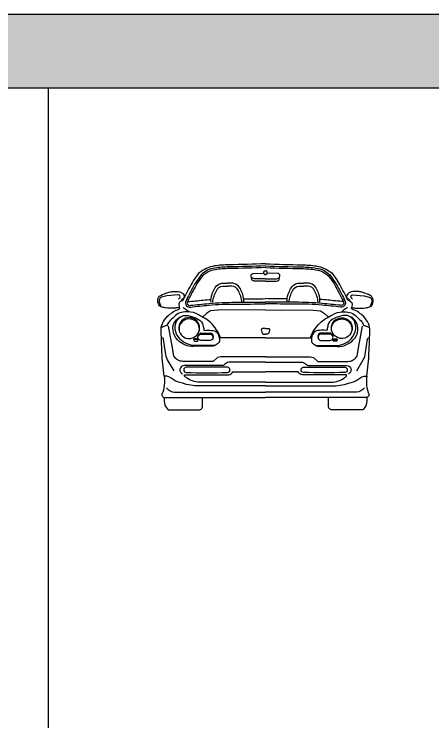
# Model space of a CAD drawing. Header units: millimetres. Extents: x 1343 to 64046, y 44602 to 77982.
# Drawn here: x 15591 to 19159, y 71955 to 77982 of the extents above; entities that cross this region are included whole.
import ezdxf

# ---------------------------------------------------------------- set-up
doc = ezdxf.new("R2010")
doc.units = ezdxf.units.MM
doc.set_wipeout_variables(frame=1)
doc.layers.add('www.cad-blocks.net', color=7, linetype='Continuous')

# ---------------------------------------------------------------- blocks, each defined once
blk = doc.blocks.new('A$C35B92430')
blk.add_wipeout([(380.6, 105.9), (1453.6, 105.9), (1453.6, 37.9), (1459.6, 11.7), (1473.8, 2.5), (1483.9, 0), (1746.3, 0), (1770.9, 34.4), (1779.7, 75.8), (1779.7, 105.9), (1795.5, 116.2), (1800, 129.8), (1792.1, 147.9), (1778.5, 229), (1779.7, 287.7), (1796.7, 442.1), (1801.5, 502), (1804.3, 587.8), (1807.1, 673.6), (1795.1, 734), (1751.4, 796.1), (1711.6, 828.7), (1664.6, 852.6), (1651.1, 861.5), (1649.7, 865), (1650.4, 867.6), (1650.4, 867.6), (1655.8, 870.2), (1694, 865.4), (1771.3, 868.6), (1804.7, 876.6), (1820.1, 885.9), (1829.4, 901.2), (1834.1, 934.6), (1827.2, 957.6), (1809.5, 973.6), (1748.2, 999.1), (1712.4, 1006.2), (1675.7, 1007.8), (1647.9, 1004.6), (1624.8, 992.7), (1612.1, 980), (1608.9, 962.5), (1635.9, 930.7), (1634.6, 927.4), (1622.4, 932.3), (1568.8, 1033.1), (1532.1, 1099), (1482.3, 1165.2), (1427.7, 1203.3), (1350.3, 1225.3), (1288.8, 1232.1), (1071.7, 1238.8), (916.4, 1243.6), (761.2, 1238.8), (605.9, 1235.2), (482.6, 1225.3), (412.9, 1203.3), (350.6, 1165.2), (302, 1099), (230.6, 966.2), (226.8, 958), (223.2, 949.8), (211.7, 932.3), (199.8, 927.5), (198.2, 930.7), (225.3, 962.5), (222.1, 980), (209.4, 992.7), (186.3, 1004.6), (158.4, 1007.8), (121.8, 1006.2), (86, 999.1), (24.7, 973.6), (6.9, 957.6), (0, 934.6), (4.8, 901.2), (14.1, 885.9), (29.5, 876.6), (62.9, 868.6), (140.1, 865.4), (178.3, 870.2), (183.8, 867.6), (184.5, 865), (183.1, 861.5), (122.6, 828.7), (82.8, 796.1), (39, 734), (27.1, 673.6), (29.9, 587.8), (36.3, 471.1), (54.5, 287.7), (57.3, 254.4), (55.7, 229), (52.1, 187.9), (42, 147.9), (34.2, 129.8), (34.9, 123.9), (37.7, 115.8), (52.4, 105.9), (54.5, 105.9), (54.5, 75.8), (63.2, 34.4), (87.8, 0), (350.2, 0), (367.4, 5.2), (377.3, 17), (379.2, 19.8), (380.6, 37.9)])
for p, q in [((350.6, 1165.2), (302, 1099)), ((1483.6, 1165.2), (1532.1, 1099)), ((553.6, 1078.5), (592.4, 1078.5)), ((553.6, 1053.5), (592.4, 1053.5)), ((631.2, 1078.5), (592.4, 1078.5)), ((631.2, 1053.5), (592.4, 1053.5)), ((1203, 1078.5), (1241.8, 1078.5)), ((1203, 1053.5), (1241.8, 1053.5)), ((1280.6, 1078.5), (1241.8, 1078.5)), ((1280.6, 1053.5), (1241.8, 1053.5)), ((510.4, 848.4), (448.1, 842.1)), ((917.1, 852.4), (510.4, 848.4)), ((917.1, 852.4), (1323.7, 848.4)), ((1323.7, 848.4), (1386, 842.1)), ((415.1, 820.5), (381.1, 788.5)), ((448.1, 842.1), (415.1, 820.5)), ((1386, 842.1), (1419.1, 820.5)), ((1419.1, 820.5), (1453.1, 788.5)), ((506.9, 444.1), (471.3, 412.3)), ((537.4, 451.7), (506.9, 444.1)), ((917.1, 451.7), (537.4, 451.7)), ((917.1, 451.7), (1296.8, 451.7)), ((1296.8, 451.7), (1327.3, 444.1)), ((1327.3, 444.1), (1362.9, 412.3)), ((471.3, 412.3), (212, 412.3)), ((1362.9, 412.3), (1622.2, 412.3)), ((140.8, 150.4), (917.1, 150.4)), ((1693.3, 150.4), (917.1, 150.4)), ((52.4, 105.9), (917.1, 105.9)), ((1781.8, 105.9), (917.1, 105.9))]:
    blk.add_line(p, q)
for points in [[(916.6, 1225.6, -0.003803), (606.3, 1217.2, 0.030102), (485.1, 1207.5, 0.16486), (369.5, 1149.2), (322.8, 1085.5, 0.01473), (252.9, 955.3, 0.013793), (238.2, 921.9, 0.498155), (266.3, 874.6), (280, 875.5, -0.000506), (434.6, 890.7, -0.025568), (660.6, 900.9, 0.005712), (917.3, 902.4, 0.005712)], [(917.1, 1211, -0.003803), (606.6, 1202.5, 0.030102), (487.2, 1193, 0.163431), (380.7, 1139.7), (335, 1077.5, 0.014633), (266, 949, 0.013731), (251.7, 916.3, 0.480829), (266.8, 889.3), (278.8, 890.1, -0.000505), (433.2, 905.2, -0.025568), (660.7, 915.5, 0.005712), (917.1, 917)], [(916.4, 1243.6, -0.003809), (605.9, 1235.2, 0.030102), (482.6, 1225.3, 0.121313), (350.6, 1165.2)], [(916.4, 1243.6, 0.003809), (1227, 1235.2, -0.030102), (1350.3, 1225.3, -0.121313), (1482.3, 1165.2)], [(917.6, 1225.6, 0.003803), (1227.9, 1217.2, -0.030102), (1349, 1207.5, -0.16486), (1464.6, 1149.2), (1511.4, 1085.5, -0.01473), (1581.3, 955.3, -0.013793), (1596, 921.9, -0.498155), (1567.8, 874.6), (1554.2, 875.5, 0.000506), (1399.5, 890.7, 0.025568), (1173.5, 900.9, -0.005712), (916.8, 902.4, -0.005712)], [(917.1, 1211, 0.003803), (1227.6, 1202.5, -0.030102), (1347, 1193, -0.163431), (1453.5, 1139.7), (1499.1, 1077.5, -0.014633), (1568.1, 949, -0.013731), (1582.4, 916.3, -0.480829), (1567.3, 889.3), (1555.4, 890.1, 0.000505), (1401, 905.2, 0.025568), (1173.5, 915.5, -0.005712), (917.1, 917)], [(916, 1095), (829.9, 1095, -0.192449), (800.3, 1106.9), (795.4, 1143.4, -0.477894), (812.2, 1161.2), (902, 1164.8, 0.369762), (917.1, 1150.3, 0.292319)], [(902, 1164.8, -0.133339), (906.2, 1181, -0.192535), (917.1, 1185, -0.192535)], [(932.1, 1164.8, 0.133339), (927.9, 1181, 0.192535), (917.1, 1185, 0.192535)], [(918.2, 1095), (1004.2, 1095, 0.192449), (1033.8, 1106.9), (1038.8, 1143.4, 0.477894), (1022, 1161.2), (932.1, 1164.8, -0.369762), (917.1, 1150.3, -0.292319)], [(917.1, 1114.3), (827.7, 1114.3, -0.196088), (803.5, 1124.2, 0.407858)], [(917.1, 1114.3), (1006.5, 1114.3, 0.196088), (1030.7, 1124.2, -0.407858)], [(453.5, 915.4, -0.116965), (461.9, 984, -0.02256), (481.7, 1030.7, -0.159797), (519.4, 1070.3, -0.112669), (553.6, 1078.5)], [(469.3, 915.4, -0.088696), (478.7, 967.3, -0.02256), (498.4, 1014, -0.290372), (553.6, 1053.5)], [(731.3, 915.4, 0.116965), (722.8, 984, 0.02256), (703.1, 1030.7, 0.159797), (665.3, 1070.3, 0.112669), (631.2, 1078.5)], [(715.5, 915.4, 0.088696), (706.1, 967.3, 0.02256), (686.3, 1014, 0.290372), (631.2, 1053.5)], [(1102.8, 915.4, -0.116965), (1111.3, 984, -0.02256), (1131.1, 1030.7, -0.159797), (1168.8, 1070.3, -0.112669), (1203, 1078.5)], [(1118.7, 915.4, -0.088696), (1128, 967.3, -0.02256), (1147.8, 1014, -0.290372), (1203, 1053.5)], [(1380.7, 915.4, 0.116965), (1372.2, 984, 0.02256), (1352.5, 1030.7, 0.159797), (1314.7, 1070.3, 0.112669), (1280.6, 1078.5)], [(1364.8, 915.4, 0.088696), (1355.5, 967.3, 0.02256), (1335.7, 1014, 0.290372), (1280.6, 1053.5)], [(54.5, 287.7, -0.053296), (54.5, 287.7), (37.4, 440, 0.041329), (32.6, 502), (27.1, 673.6, -0.114228), (39, 734, -0.09631), (82.8, 796.1, -0.03892), (122.6, 828.7, -0.069384), (169.6, 852.6, 0.125966), (183.1, 861.5, 0.712139), (178.3, 870.2, -0.021124), (140.1, 865.4, -0.061682), (62.9, 868.6, -0.034607), (29.5, 876.6, -0.245925), (4.8, 901.2, -0.080915), (0, 934.6, -0.279414), (24.7, 973.6, -0.033936), (86, 999.1, -0.064343), (121.8, 1006.2, -0.012665), (158.4, 1007.8, -0.065995), (186.3, 1004.6, -0.116292), (209.4, 992.7, -0.038237), (222.1, 980, -0.271027), (225.3, 962.5, -0.188523), (207.8, 942.6, 0.212906), (198.2, 930.7), (199.8, 927.5), (211.7, 932.3), (223.2, 949.8)], [(75.6, 969.8), (32, 959.3, 0.255954), (14.6, 943.5, 0.109928), (12, 920.3, 0.122225), (24.6, 885.6, -1.878061)], [(175.7, 942.4), (186.7, 953.5, 0.563388), (175.7, 978.2), (75.6, 969.8)], [(1779.7, 287.7, 0.053296), (1779.7, 287.7), (1796.7, 440, -0.041329), (1801.5, 502), (1807.1, 673.6, 0.114228), (1795.1, 734, 0.09631), (1751.4, 796.1, 0.03892), (1711.6, 828.7, 0.069384), (1664.6, 852.6, -0.125966), (1651.1, 861.5, -0.712139), (1655.8, 870.2, 0.021124), (1694, 865.4, 0.061682), (1771.3, 868.6, 0.034607), (1804.7, 876.6, 0.245925), (1829.4, 901.2, 0.080915), (1834.1, 934.6, 0.279414), (1809.5, 973.6, 0.033936), (1748.2, 999.1, 0.064343), (1712.4, 1006.2, 0.012665), (1675.7, 1007.8, 0.065995), (1647.9, 1004.6, 0.116292), (1624.8, 992.7, 0.038237), (1612.1, 980, 0.271027), (1608.9, 962.5, 0.188523), (1626.4, 942.6, -0.212906), (1635.9, 930.7), (1634.3, 927.5), (1622.4, 932.3), (1611, 949.8)], [(1658.5, 942.4), (1647.4, 953.5, -0.563388), (1658.5, 978.2), (1758.5, 969.8)], [(1758.5, 969.8), (1802.2, 959.3, -0.255954), (1819.5, 943.5, -0.109928), (1822.2, 920.3, -0.122225), (1809.5, 885.6, 1.878061)], [(199.8, 927.5), (188.9, 919.4, 0.130661), (181.8, 910.4, 0.12483), (179, 893.3, 0.049475), (183, 872.4, -0.137769), (183.1, 861.5, 317.934842)], [(253.7, 921.3, -0.000433), (386.1, 934.2, -0.007508), (452.8, 939.6, -0.007508)], [(731.7, 944.5, 0.004131), (917.1, 946.9)], [(1102.5, 944.5, -0.004131), (917.1, 946.9)], [(1580.4, 921.3, 0.000433), (1448.1, 934.2, 0.007508), (1381.4, 939.6, 0.007508)], [(1634.3, 927.5), (1645.2, 919.4, -0.130661), (1652.3, 910.4, -0.12483), (1655.1, 893.3, -0.049475), (1651.2, 872.4, 0.137769), (1651.1, 861.5, -317.934842)], [(917.1, 613.4), (538.4, 612.2, -0.537088), (530.8, 623.6, 0.099712), (454.5, 737.9, 0.068221), (407.5, 773.5, -0.008263), (346.5, 809, 0.133878), (257.5, 834.5, 0.050303), (200.3, 829.4, 0.15345), (150.7, 802.7, -0.020078), (102.4, 757, 0.157375), (83.3, 725.2, -0.424055), (70.6, 717.6), (38.9, 704.9, 0.124093), (33.5, 701)], [(504.2, 658.9, -0.159666), (525.8, 589, -0.293872), (508, 562.3, -0.096882), (472.4, 542), (304.6, 538.2, -0.105388), (230.9, 552.2, -0.104866), (168.6, 595.4, -0.159413), (129.2, 679.2, -0.1821), (147, 752.9, -0.147739), (200.4, 796, -0.178904), (277.9, 798.6, -0.075358), (347.8, 768.1, -0.211844), (384.7, 719.8, -0.018582), (392.3, 681.7, 0.385554), (398.7, 676.6, -0.030787), (457.2, 676.6, -0.151099), (504.2, 658.9, 2.899621)], [(490.3, 551.3), (322.5, 547.5, -0.105388), (248.8, 561.5, -0.104866), (186.5, 604.6, -0.159413), (147.1, 688.5, -0.1821), (164.9, 762.1, -0.102701), (199.6, 795.7)], [(286.9, 609.1, 5.67097), (286.9, 609.1, 27.093898), (273.9, 607.1, 0.343102)], [(917.1, 613.4), (1295.8, 612.2, 0.537088), (1303.4, 623.6, -0.099712), (1379.6, 737.9, -0.068221), (1426.7, 773.5, 0.008263), (1487.7, 809, -0.133878), (1576.7, 834.5, -0.050303), (1633.9, 829.4, -0.15345), (1683.4, 802.7, 0.020078), (1731.7, 757, -0.157375), (1750.8, 725.2, 0.424055), (1763.5, 717.6), (1795.3, 704.9, -0.124093), (1800.7, 701)], [(1330, 658.9, 0.159666), (1308.3, 589, 0.293872), (1326.1, 562.3, 0.096882), (1361.7, 542), (1529.5, 538.2, 0.105388), (1603.2, 552.2, 0.104866), (1665.5, 595.4, 0.159413), (1704.9, 679.2, 0.1821), (1687.1, 752.9, 0.147739), (1633.7, 796, 0.178904), (1556.2, 798.6, 0.075358), (1486.3, 768.1, 0.211844), (1449.4, 719.8, 0.018582), (1441.8, 681.7, -0.385554), (1435.5, 676.6, 0.030787), (1377, 676.6, 0.151099), (1330, 658.9, -2.899621)], [(1337.9, 553.5, 0.014769), (1343.9, 551.3), (1511.6, 547.5, 0.105388), (1585.4, 561.5, 0.104866), (1647.6, 604.6, 0.159413), (1687.1, 688.5, 0.1821), (1669.3, 762.1, 0.102701), (1634.6, 795.7)], [(1547.3, 609.1, -5.67097), (1547.3, 609.1, -27.093898), (1560.2, 607.1, -0.343102)], [(353.1, 674.6, 1.204425), (182.6, 667)], [(1481, 674.6, -1.204425), (1651.6, 667)], [(212, 412.3, -0.143909), (168.7, 425, -0.107066), (137, 456.8), (124.3, 527.9), (89.8, 713.5)], [(918.1, 693.5), (896.6, 693.5, 0.27563), (881.8, 684.6), (885.4, 660.3, 0.336183), (900.4, 645.5), (917.1, 643.7)], [(916, 693.5), (937.5, 693.5, -0.27563), (952.3, 684.6), (948.8, 660.3, -0.336183), (933.7, 645.5), (917.1, 643.7)], [(1622.2, 412.3, 0.143909), (1665.4, 425, 0.107066), (1697.2, 456.8), (1709.9, 527.9), (1744.3, 713.5)], [(138.1, 333.2), (83.6, 424.9, -0.123165), (65, 486.8), (48.9, 600.8, 0.406033), (34.7, 611.8, 0.406033)], [(332.1, 604.5), (316.6, 604.5, 0.197703), (306.5, 600.3, 0.329883), (305.4, 592.6, 0.109491), (311.9, 584.9), (333.9, 584.9, 0.219501), (341.6, 588.5, 0.368715), (341.6, 599.2, 0.177946), (332.1, 604.5, -0.217177)], [(446.9, 652.8), (446.9, 652.8, -0.317188), (468.5, 637.6, -0.241985), (463.4, 599.5, -0.294585), (441.8, 590.6), (368.1, 590.6, -0.289172), (343.9, 605.8, -0.226152), (343.9, 632.5, -0.186885), (366.8, 654.1), (446.9, 652.8)], [(340.9, 621, -0.022183), (342, 623.5, -0.186885), (364.9, 645.1), (445, 643.8)], [(445, 643.8), (445, 643.8, -0.317188), (466.6, 628.6, -0.110603), (468.8, 610.4, -0.110603)], [(1387.3, 652.8), (1387.3, 652.8, 0.317188), (1365.7, 637.6, 0.241985), (1370.8, 599.5, 0.294585), (1392.4, 590.6), (1466.1, 590.6, 0.289172), (1490.2, 605.8, 0.226152), (1490.2, 632.5, 0.186885), (1467.4, 654.1), (1387.3, 652.8)], [(1389.2, 643.8), (1389.2, 643.8, 0.317188), (1367.6, 628.6, 0.110603), (1365.3, 610.4, 0.110603)], [(1493.2, 621, 0.022183), (1492.1, 623.5, 0.186885), (1469.2, 645.1), (1389.2, 643.8)], [(1502.1, 604.5), (1517.5, 604.5, -0.197703), (1527.6, 600.3, -0.329883), (1528.8, 592.6, -0.109491), (1522.3, 584.9), (1500.3, 584.9, -0.219501), (1492.6, 588.5, -0.368715), (1492.6, 599.2, -0.177946), (1502.1, 604.5, 0.217177)], [(1696, 333.2), (1750.6, 424.9, 0.123165), (1769.2, 486.8), (1785.3, 600.8, -0.406033), (1799.4, 611.8, -0.406033)], [(331.1, 599.3), (315.7, 599.3, 0.197703), (305.6, 595.2, 0.049008), (304.8, 594.2, 0.049008)], [(342.5, 589.8, 0.140925), (340.6, 594, 0.177946), (331.1, 599.3)], [(1491.6, 589.8, -0.140925), (1493.5, 594, -0.177946), (1503, 599.3)], [(1503, 599.3), (1518.5, 599.3, -0.197703), (1528.5, 595.2, -0.049008), (1529.4, 594.2, -0.049008)], [(917.1, 404.7), (603.5, 404.7, 0.192454), (584.4, 397.1), (567.9, 384.4, -0.208195), (542.4, 378), (225.9, 378, 0.372829), (187.8, 345, 0.356029), (210.7, 306.9)], [(592.7, 361.7), (242, 361.7, 0.985994), (241.4, 317.9, 0.014105), (592.7, 317.9, 0.970509), (592.7, 361.7, 2.824455)], [(917.1, 404.7), (1230.7, 404.7, -0.192454), (1249.8, 397.1), (1266.3, 384.4, 0.208195), (1291.7, 378), (1608.2, 378, -0.372829), (1646.3, 345, -0.356029), (1623.4, 306.9)], [(1241.4, 361.7), (1592.1, 361.7, -0.985994), (1592.7, 317.9, -0.014105), (1241.4, 317.9, -0.970509), (1241.4, 361.7, -2.824455)], [(917.1, 234.5), (355.1, 234.5, -0.089378), (294.5, 245.4, -0.057883), (249.7, 268.3, -0.048809), (227.8, 286.1, -0.555972), (230.8, 299.1), (604.8, 299.1, 0.335826), (637.6, 323.9), (917.1, 323.9)], [(917.1, 234.5), (1479, 234.5, 0.089378), (1539.7, 245.4, 0.057883), (1584.4, 268.3, 0.048809), (1606.3, 286.1, 0.555972), (1603.3, 299.1), (1229.4, 299.1, -0.335826), (1196.6, 323.9), (917.1, 323.9)], [(54.5, 287.7, -0.073807), (55.7, 229, -0.081423), (42, 147.9, 0.587411), (52.4, 105.9, -1.381381)], [(129.4, 257.6, 0.189566), (54.5, 287.7, 0.189566)], [(917.1, 202.7), (353.1, 202.7, -0.08214), (208.9, 226.5, -0.098752), (129.4, 257.6)], [(917.1, 202.7), (1481, 202.7, 0.08214), (1625.2, 226.5, 0.098752), (1704.8, 257.6)], [(1704.8, 257.6, -0.189566), (1779.7, 287.7, -0.189566)], [(1779.7, 287.7, 0.073807), (1778.5, 229, 0.081423), (1792.1, 147.9, -0.587411), (1781.8, 105.9, 1.381381)], [(74, 185.9, 0.197144), (140.8, 150.4, 0.19386)], [(1760.2, 185.9, -0.197144), (1693.3, 150.4, -0.19386)], [(54.5, 105.9), (54.5, 75.8, 0.210416), (87.8, 0)], [(87.8, 0), (350.2, 0, 0.480406), (380.6, 37.9), (380.6, 105.9)], [(1746.3, 0), (1483.9, 0, -0.480406), (1453.6, 37.9), (1453.6, 105.9)], [(1779.7, 105.9), (1779.7, 75.8, -0.210416), (1746.3, 0)]]:
    blk.add_lwpolyline(points, format="xyb")
for points in [[(545.4, 1052.5), (545.4, 1052.5)], [(639.4, 1052.5), (639.4, 1052.5)], [(1194.8, 1052.5), (1194.8, 1052.5)], [(1288.7, 1052.5), (1288.7, 1052.5)], [(216.8, 872.6), (251.1, 847.2), (267.4, 834)], [(1617.3, 872.6), (1583, 847.2), (1566.7, 834)], [(273.9, 607.1), (280.3, 606.8), (286.9, 609.1)], [(1560.2, 607.1), (1553.8, 606.8), (1547.3, 609.1)]]:
    blk.add_lwpolyline(points)
for centre, radius, start, end in [((2495.5, -165.7), 2532, 150.03414, 153.44672), ((-661.4, -165.7), 2532, 26.55328, 29.96586), ((852.5, 671.8), 688, 154.67209, 156.17048), ((981.6, 671.8), 688, 23.82952, 25.32791)]:
    blk.add_arc(centre, radius, start, end)
blk = doc.blocks.new('A$C418B36BD')
blk.add_blockref('A$C35B92430', (0, 0))
blk = doc.blocks.new('FORMAT')
at = {"layer": 'www.cad-blocks.net', "true_color": 0x546d8e}
h = blk.add_hatch(color=155, dxfattribs=at)
h.set_gradient(color1=(68, 68, 68), color2=(84, 109, 142), tint=1)
h.paths.add_polyline_path([(3580.5, 77982.4), (3580.5, 77353.6), (64045.9, 77353.6), (64045.9, 77982.4)])
at = {"layer": 'www.cad-blocks.net', "color": 155, "true_color": 0x546d8e}
for p, q in [((3580.5, 77982.4), (64045.9, 77982.4)), ((3580.5, 77353.6), (64045.9, 77353.6)), ((3580.5, 77353.6), (64045.9, 77353.6)), ((15880.8, 77353.6), (15880.8, 44989.9))]:
    blk.add_line(p, q, dxfattribs=at)

msp = doc.modelspace()

# ---------------------------------------------------------------- block references
msp.add_blockref('A$C418B36BD', (16815.2, 74612.5))

# ---------------------------------------------------------------- next in the draw order: block references
at = {"layer": 'www.cad-blocks.net'}
msp.add_blockref('FORMAT', (0, 0), dxfattribs=at)

doc.saveas('drawing.dxf')
